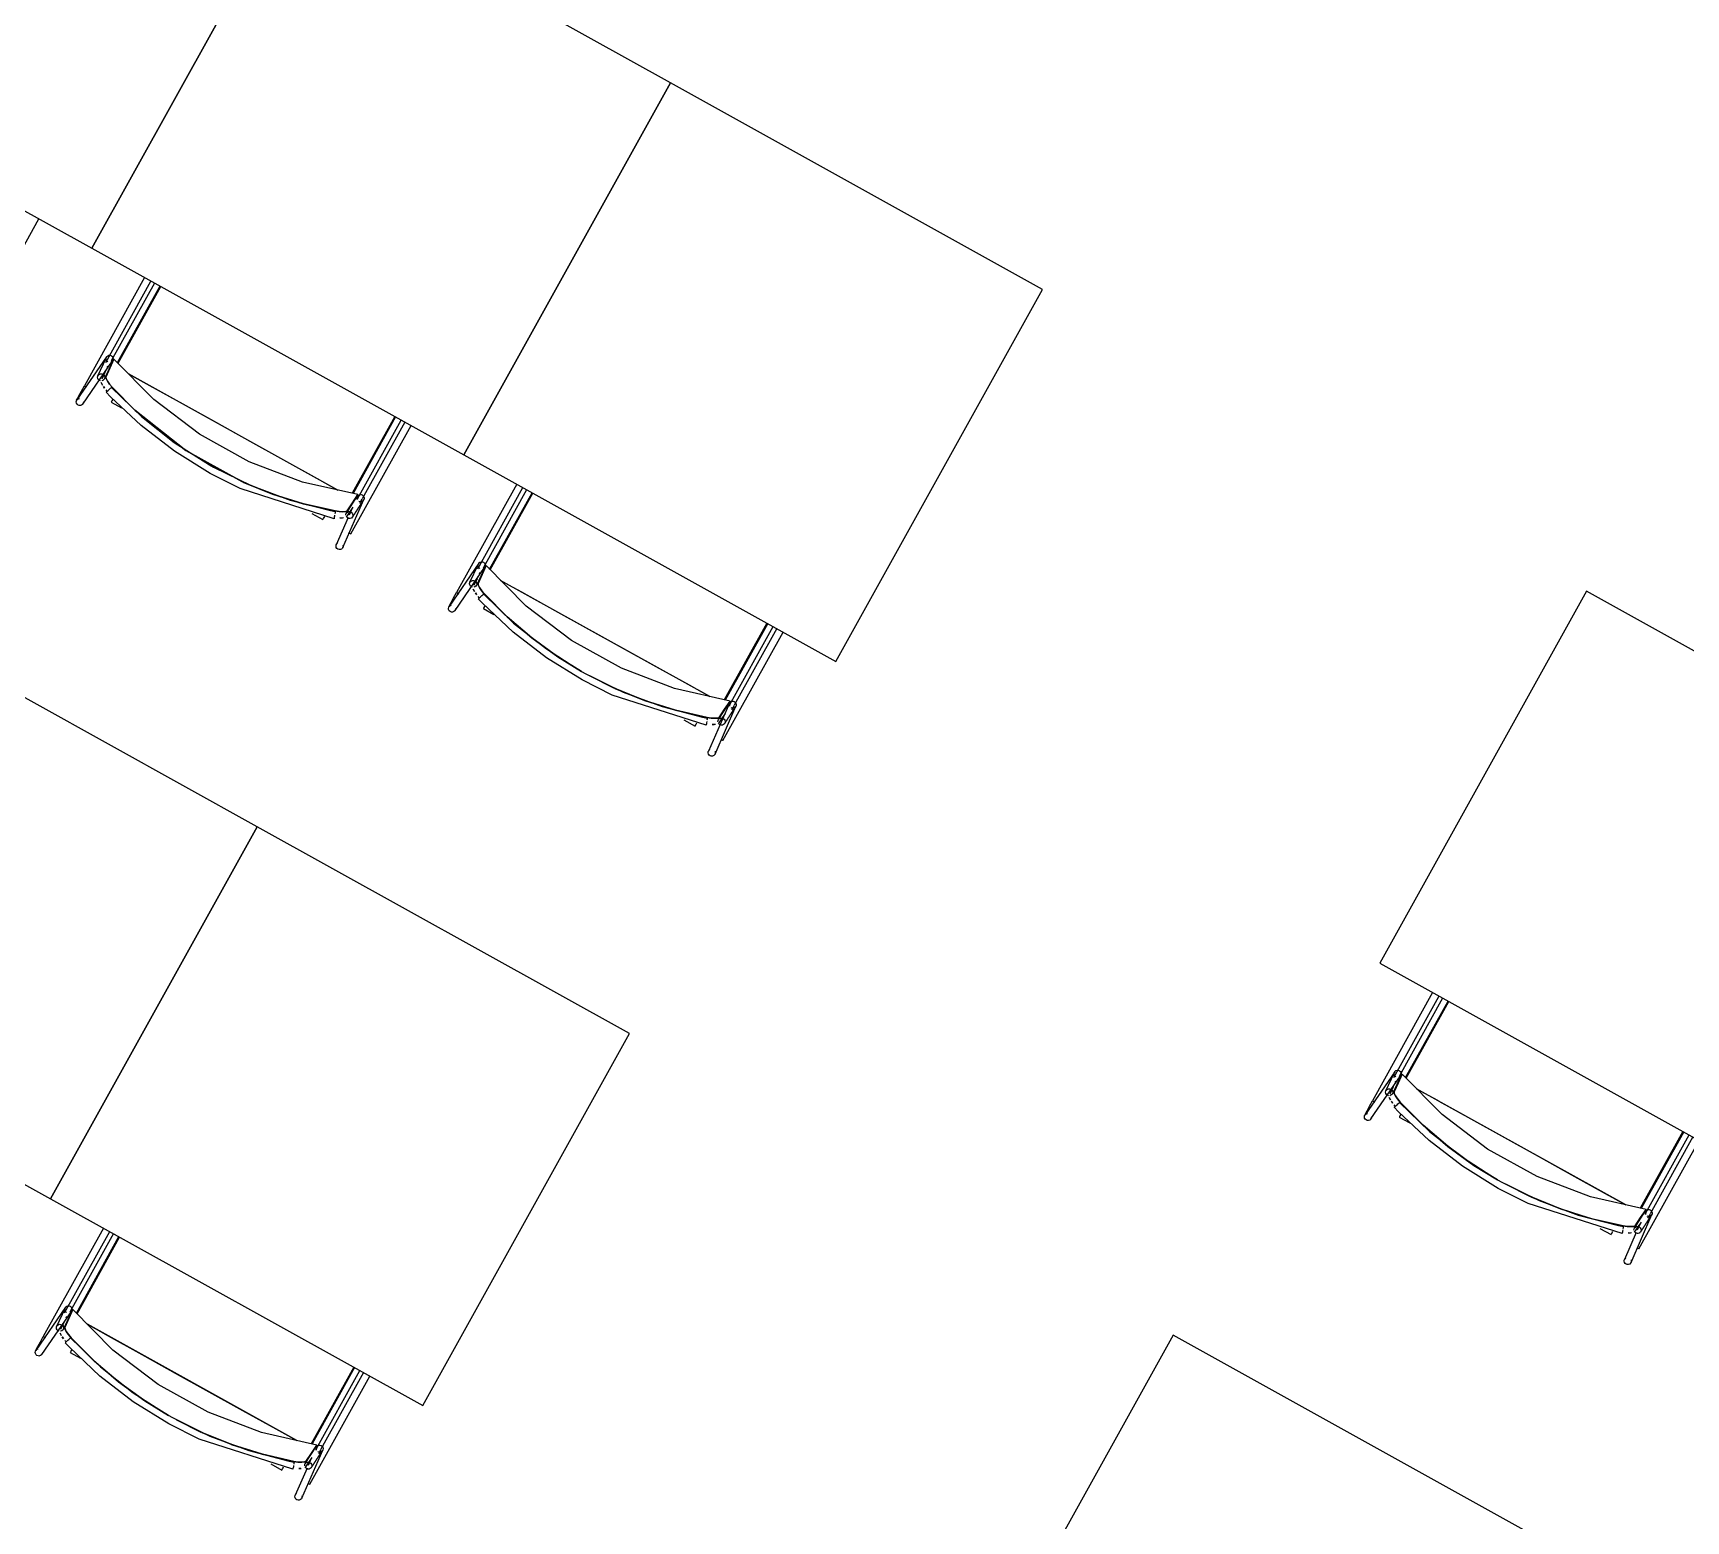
# Model space of a CAD drawing. Header units: metres. Extents: x 2.3 to 42.8, y 0.9 to 31.9.
# Drawn here: x 33 to 33.994, y 19.315 to 20.21 of the extents above; entities that cross this region are included whole.
import ezdxf

# ---------------------------------------------------------------- set-up
doc = ezdxf.new("R2010")
doc.units = ezdxf.units.M
doc.layers.add('ARREDI', color=9, linetype='Continuous')
doc.layers.add('PARETI_STRUTTURE', color=7, linetype='Continuous')

msp = doc.modelspace()

# ---------------------------------------------------------------- linework, layer by layer
at = {"layer": 'ARREDI'}
for points in [[(32.93611, 20.42839), (32.81187, 20.20464), (33.03562, 20.08041), (33.15986, 20.30416)], [(33.15986, 20.30416), (33.03563, 20.08041), (33.25938, 19.95617), (33.38361, 20.17992)], [(33.38361, 20.17992), (33.25938, 19.95617), (33.48313, 19.83193), (33.60736, 20.05568)], [(33.93439, 19.87411), (33.81015, 19.65036), (34.0339, 19.52612), (34.15814, 19.74987)], [(32.91139, 19.85665), (32.78715, 19.6329), (33.0109, 19.50867), (33.13514, 19.73242)], [(33.13514, 19.73242), (33.01091, 19.50867), (33.23466, 19.38443), (33.35889, 19.60818)], [(33.68591, 19.4266), (33.56168, 19.20285), (33.78543, 19.07861), (33.90966, 19.30236)]]:
    msp.add_lwpolyline(points, close=True, dxfattribs=at)
for points in [[(33.05109, 20.01164), (33.07651, 20.05742)], [(33.04186, 20.00195), (33.04361, 20.00588), (33.04429, 20.0074)], [(33.18913, 19.92247), (33.19244, 19.92737), (33.19573, 19.93229), (33.16234, 19.93983), (33.13033, 19.95204), (33.10035, 19.96869), (33.07306, 19.9894), (33.04901, 20.01374), (33.04658, 20.00837), (33.04416, 20.00297), (33.04429, 20.00209), (33.04506, 20.00058), (33.04637, 19.99869), (33.04795, 19.99683)], [(33.04523, 20.01209), (33.04466, 20.01259), (33.0443, 20.01325), (33.04418, 20.01398), (33.04433, 20.01472), (33.04455, 20.01515), (33.04457, 20.01516), (33.0447, 20.01536), (33.04529, 20.01582), (33.046, 20.01605)], [(33.04494, 20.00883), (33.04533, 20.00971)], [(33.046, 20.01606), (33.04675, 20.01604), (33.04745, 20.01576), (33.04802, 20.01526), (33.04838, 20.01461), (33.0485, 20.01387), (33.04836, 20.01314)], [(33.04725, 20.01229), (33.04901, 20.01375)], [(33.03124, 19.99761), (33.03122, 19.99762), (33.03126, 19.99759), (33.03153, 19.99744), (33.03197, 19.99719)], [(33.03198, 19.9972), (33.03256, 19.99688)], [(33.04086, 20.00075), (33.04015, 20.00102), (33.03959, 20.0015), (33.03922, 20.00214), (33.0391, 20.00286), (33.0391, 20.00293), (33.03924, 20.00359), (33.03929, 20.00373), (33.03961, 20.00421), (33.0402, 20.00467), (33.0409, 20.00491)], [(33.04091, 20.00491), (33.04166, 20.00489), (33.04237, 20.00461), (33.04294, 20.00414), (33.0433, 20.00349), (33.04342, 20.00277), (33.04328, 20.00206), (33.04323, 20.00192), (33.04291, 20.00143), (33.04232, 20.00098), (33.04162, 20.00074)], [(33.0413, 19.99964), (33.04205, 19.99816)], [(33.04209, 19.99811), (33.04132, 19.99961)], [(33.0434, 19.99622), (33.04261, 19.99736)], [(33.04261, 19.99735), (33.04333, 19.99631)], [(33.04794, 19.99682), (33.0463, 19.99878), (33.04501, 20.00064), (33.04426, 20.00211), (33.04415, 20.00298)], [(33.12597, 19.94007), (33.0922, 19.95884), (33.06164, 19.98299), (33.04794, 19.99682)], [(33.05774, 20.0049), (33.07027, 19.99795), (33.09038, 19.98678), (33.11056, 19.97557), (33.13077, 19.96435), (33.15097, 19.95314), (33.17108, 19.94197), (33.1836, 19.93502)], [(33.18359, 19.93502), (33.05776, 20.0049)], [(33.02886, 19.98584), (33.02811, 19.98586), (33.02742, 19.98614), (33.02685, 19.98664), (33.02649, 19.98729), (33.02636, 19.98802), (33.0265, 19.98876), (33.02674, 19.98919), (33.02674, 19.9892), (33.02689, 19.9894), (33.02747, 19.98986), (33.02818, 19.99009)], [(33.03068, 19.98792), (33.03054, 19.98718), (33.0303, 19.98675), (33.0303, 19.98674), (33.03015, 19.98654), (33.02957, 19.98608), (33.02886, 19.98585)], [(33.04493, 19.9944), (33.04424, 19.99523)], [(33.04432, 19.99386), (33.04431, 19.99385)], [(33.04434, 19.99388), (33.04455, 19.99406), (33.04492, 19.99439), (33.04542, 19.99483), (33.04598, 19.99533), (33.04652, 19.99583)], [(33.04653, 19.99583), (33.047, 19.99626), (33.04735, 19.99656), (33.04751, 19.99672)], [(33.04842, 19.98982), (33.04806, 19.98917), (33.04774, 19.9886), (33.0475, 19.98817), (33.04737, 19.98795)], [(33.04804, 19.99671), (33.06172, 19.98291), (33.09223, 19.95882), (33.12593, 19.94009)], [(33.21837, 19.97894), (33.19282, 19.93294)], [(33.1265, 19.93983), (33.14428, 19.9326), (33.16284, 19.92677), (33.18178, 19.92245)], [(33.18193, 19.92242), (33.16294, 19.92674), (33.14434, 19.93258), (33.12654, 19.93981)], [(33.19573, 19.93228), (33.19531, 19.9293), (33.19573, 19.93228)], [(33.19555, 19.93141), (33.19609, 19.93193), (33.19679, 19.9322), (33.19754, 19.93225), (33.19826, 19.93202), (33.19885, 19.93158), (33.19927, 19.93095)], [(33.19927, 19.93095), (33.19944, 19.93023), (33.19935, 19.92948), (33.19927, 19.92926), (33.19927, 19.92925), (33.19902, 19.92883), (33.19848, 19.92831), (33.19778, 19.92802), (33.19703, 19.92798), (33.19631, 19.9282)], [(33.27485, 19.8874), (33.30039, 19.9334)], [(33.17469, 19.91726), (33.17481, 19.91749), (33.17505, 19.91791), (33.17537, 19.91849), (33.17573, 19.91913)], [(33.1817, 19.91998), (33.18157, 19.91925), (33.18146, 19.91859), (33.18136, 19.91809), (33.18132, 19.91782), (33.18132, 19.91777), (33.18132, 19.9178), (33.18136, 19.91802)], [(33.18205, 19.92202), (33.18201, 19.9218), (33.18193, 19.92134), (33.18182, 19.92071)], [(33.18193, 19.92243), (33.18434, 19.92208), (33.18663, 19.92197), (33.18833, 19.92211), (33.18913, 19.92247)], [(33.18916, 19.92246), (33.18838, 19.9221), (33.18673, 19.92196), (33.18446, 19.92206), (33.18193, 19.92242)], [(33.18698, 19.91821), (33.18612, 19.91814), (33.18487, 19.9182)], [(33.18487, 19.91819), (33.18618, 19.91814)], [(33.18841, 19.91985), (33.1885, 19.92059), (33.18873, 19.92112), (33.18883, 19.92124), (33.18934, 19.92174), (33.18936, 19.92174), (33.19004, 19.92202), (33.19077, 19.92205), (33.19148, 19.92181), (33.19209, 19.92135), (33.1925, 19.92073)], [(33.19271, 19.92474), (33.1919, 19.92355), (33.18859, 19.91864)], [(33.1925, 19.92074), (33.19268, 19.92001), (33.1926, 19.91928), (33.19235, 19.91875), (33.19226, 19.91861), (33.19178, 19.91815), (33.19174, 19.91812), (33.19106, 19.91785), (33.19031, 19.91782), (33.1896, 19.91804), (33.189, 19.9185)], [(33.19009, 19.9094), (33.19068, 19.90908)], [(33.19068, 19.90908), (33.19112, 19.90883), (33.19139, 19.90869)], [(33.19143, 19.90866), (33.19142, 19.90867)], [(33.18269, 19.90043), (33.18252, 19.90115), (33.18261, 19.9019), (33.18269, 19.90213), (33.18269, 19.90214), (33.18294, 19.90256), (33.18348, 19.90307)], [(33.18666, 19.9021), (33.18683, 19.90138), (33.18674, 19.90063), (33.18666, 19.90041), (33.18666, 19.90039), (33.18641, 19.89998), (33.18587, 19.89946), (33.18517, 19.89917), (33.18442, 19.89914), (33.1837, 19.89935), (33.1831, 19.89981), (33.18269, 19.90044)], [(33.41289, 19.79823), (33.41619, 19.80313), (33.41948, 19.80805), (33.38609, 19.81559), (33.35408, 19.8278), (33.32411, 19.84445), (33.29682, 19.86516), (33.27276, 19.88951), (33.27033, 19.88413), (33.26791, 19.87873), (33.26804, 19.87785), (33.26882, 19.87634), (33.27012, 19.87445), (33.2717, 19.87259)], [(33.26899, 19.88786), (33.26842, 19.88836), (33.26805, 19.88901), (33.26793, 19.88975), (33.26808, 19.89048), (33.2683, 19.89091), (33.26832, 19.89093), (33.26846, 19.89112), (33.26904, 19.89158), (33.26975, 19.89181)], [(33.26976, 19.89182), (33.27051, 19.8918), (33.2712, 19.89153), (33.27177, 19.89103), (33.27213, 19.89037), (33.27226, 19.88964), (33.27212, 19.8889)], [(33.271, 19.88805), (33.27276, 19.88951)], [(33.26461, 19.87652), (33.26391, 19.87678), (33.26334, 19.87727), (33.26298, 19.87791), (33.26285, 19.87863), (33.26285, 19.8787), (33.26299, 19.87935), (33.26305, 19.87949), (33.26336, 19.87997), (33.26395, 19.88043), (33.26466, 19.88067)], [(33.26466, 19.88067), (33.26541, 19.88065), (33.26612, 19.88038), (33.26669, 19.8799), (33.26705, 19.87925), (33.26717, 19.87853), (33.26703, 19.87782), (33.26698, 19.87768), (33.26666, 19.8772), (33.26608, 19.87674), (33.26537, 19.8765)], [(33.26561, 19.87771), (33.26736, 19.88164), (33.26804, 19.88316)], [(33.27169, 19.87259), (33.27005, 19.87454), (33.26876, 19.8764), (33.26801, 19.87788), (33.2679, 19.87874)], [(33.26869, 19.8846), (33.26908, 19.88547)], [(33.2815, 19.88067), (33.29402, 19.87371), (33.31414, 19.86254), (33.33432, 19.85133), (33.35452, 19.84011), (33.37472, 19.8289), (33.39483, 19.81774), (33.40736, 19.81078)], [(33.40734, 19.81079), (33.28151, 19.88066)], [(33.25499, 19.87337), (33.25498, 19.87338), (33.25502, 19.87336), (33.25528, 19.8732), (33.25573, 19.87295)], [(33.25573, 19.87296), (33.25631, 19.87264)], [(33.26505, 19.8754), (33.2658, 19.87393)], [(33.26584, 19.87388), (33.26507, 19.87538)], [(33.26715, 19.87198), (33.26636, 19.87312)], [(33.26636, 19.87311), (33.26708, 19.87207)], [(33.26868, 19.87016), (33.26799, 19.87099)], [(33.26808, 19.86962), (33.26806, 19.86961)], [(33.26809, 19.86964), (33.2683, 19.86982), (33.26868, 19.87015), (33.26918, 19.8706), (33.26973, 19.8711), (33.27027, 19.8716)], [(33.27028, 19.87159), (33.27075, 19.87202), (33.2711, 19.87233), (33.27127, 19.87248)], [(33.33022, 19.82591), (33.31596, 19.8346), (33.30018, 19.84606), (33.28539, 19.85875), (33.27169, 19.87259)], [(33.27179, 19.87248), (33.28547, 19.85867), (33.30023, 19.84602), (33.31598, 19.83457), (33.33021, 19.82591)], [(33.25261, 19.86161), (33.25186, 19.86162), (33.25117, 19.8619), (33.2506, 19.8624), (33.25024, 19.86305), (33.25011, 19.86379), (33.25025, 19.86452), (33.25049, 19.86495), (33.25049, 19.86497), (33.25064, 19.86516), (33.25122, 19.86562), (33.25193, 19.86586)], [(33.25443, 19.86368), (33.25429, 19.86294), (33.25406, 19.86251), (33.25406, 19.8625), (33.2539, 19.8623), (33.25332, 19.86185), (33.25261, 19.86161)], [(33.27217, 19.86559), (33.27181, 19.86493), (33.27149, 19.86436), (33.27125, 19.86393), (33.27113, 19.86371)], [(33.44212, 19.8547), (33.41658, 19.8087)], [(33.34972, 19.81584), (33.33512, 19.82318)], [(33.33513, 19.82318), (33.34968, 19.81585)], [(33.35025, 19.81559), (33.36803, 19.80837), (33.38659, 19.80253), (33.40553, 19.79821)], [(33.40568, 19.79819), (33.38669, 19.80251), (33.3681, 19.80834), (33.35029, 19.81558)], [(33.41948, 19.80805), (33.41907, 19.80506), (33.41948, 19.80805)], [(33.4193, 19.80718), (33.41984, 19.80769), (33.42054, 19.80797), (33.42129, 19.80801), (33.42201, 19.80779), (33.42261, 19.80734), (33.42302, 19.80672)], [(33.40568, 19.79819), (33.4081, 19.79785), (33.41039, 19.79774), (33.41208, 19.79787), (33.41289, 19.79824)], [(33.41291, 19.79823), (33.41213, 19.79786), (33.41048, 19.79773), (33.40821, 19.79782), (33.40569, 19.79818)], [(33.41646, 19.8005), (33.41566, 19.79931), (33.41234, 19.79441)], [(33.42302, 19.80672), (33.42319, 19.80599), (33.4231, 19.80524), (33.42302, 19.80502), (33.42302, 19.80501), (33.42277, 19.80459), (33.42223, 19.80408), (33.42154, 19.80379), (33.42079, 19.80374), (33.42006, 19.80397)], [(33.39844, 19.79302), (33.39856, 19.79325), (33.3988, 19.79367), (33.39912, 19.79425), (33.39948, 19.79489)], [(33.40545, 19.79575), (33.40532, 19.79501), (33.40521, 19.79436), (33.40512, 19.79386), (33.40507, 19.79358), (33.40507, 19.79354), (33.40507, 19.79356), (33.40512, 19.79379)], [(33.4058, 19.79778), (33.40576, 19.79756), (33.40568, 19.7971), (33.40557, 19.79648)], [(33.41073, 19.79397), (33.40987, 19.7939), (33.40862, 19.79396)], [(33.40863, 19.79395), (33.40993, 19.7939)], [(33.41216, 19.79562), (33.41225, 19.79635), (33.41248, 19.79688), (33.41258, 19.79701), (33.4131, 19.79751), (33.41311, 19.79751), (33.41379, 19.79778), (33.41453, 19.79781), (33.41525, 19.79758), (33.41585, 19.79712), (33.41625, 19.79649)], [(33.41625, 19.7965), (33.41643, 19.79578), (33.41635, 19.79504), (33.4161, 19.79451), (33.41602, 19.79437), (33.41553, 19.79391), (33.41549, 19.79389), (33.41481, 19.79361), (33.41406, 19.79358), (33.41335, 19.7938), (33.41275, 19.79426)], [(33.40644, 19.77619), (33.40627, 19.77692), (33.40636, 19.77767), (33.40644, 19.77789), (33.40644, 19.7779), (33.40669, 19.77832), (33.40723, 19.77883)], [(33.41384, 19.78517), (33.41443, 19.78485)], [(33.41443, 19.78484), (33.41487, 19.78459), (33.41514, 19.78445)], [(33.41518, 19.78442), (33.41517, 19.78444)], [(33.41041, 19.77787), (33.41058, 19.77714), (33.4105, 19.77639), (33.41041, 19.77617), (33.41041, 19.77616), (33.41016, 19.77574), (33.40962, 19.77523), (33.40893, 19.77494), (33.40818, 19.77491), (33.40745, 19.77512), (33.40686, 19.77557), (33.40644, 19.7762)], [(33.82562, 19.58159), (33.85116, 19.62759)], [(33.96366, 19.49242), (33.96697, 19.49732), (33.97026, 19.50224), (33.93687, 19.50976), (33.90485, 19.52199), (33.87488, 19.53862), (33.84759, 19.55935), (33.82354, 19.58369), (33.8211, 19.57832), (33.81869, 19.57292), (33.81881, 19.57204), (33.81959, 19.57053), (33.8209, 19.56864), (33.82248, 19.56678)], [(33.81976, 19.58204), (33.81919, 19.58254), (33.81883, 19.5832), (33.81871, 19.58393), (33.81886, 19.58467), (33.81908, 19.5851), (33.81909, 19.58511), (33.81923, 19.58531), (33.81982, 19.58576), (33.82052, 19.586)], [(33.81946, 19.57878), (33.81985, 19.57966)], [(33.82053, 19.586), (33.82128, 19.58599), (33.82197, 19.58571), (33.82254, 19.58521), (33.8229, 19.58456), (33.82303, 19.58382), (33.82289, 19.58309)], [(33.82178, 19.58224), (33.82354, 19.58369)], [(33.81539, 19.5707), (33.81468, 19.57097), (33.81411, 19.57145), (33.81375, 19.57209), (33.81363, 19.57281), (33.81363, 19.57288), (33.81376, 19.57354), (33.81382, 19.57367), (33.81414, 19.57416), (33.81472, 19.57462), (33.81543, 19.57486)], [(33.81543, 19.57485), (33.81618, 19.57484), (33.81689, 19.57456), (33.81746, 19.57409), (33.81782, 19.57344), (33.81795, 19.57271), (33.81781, 19.57201), (33.81775, 19.57187), (33.81743, 19.57138), (33.81685, 19.57092), (33.81614, 19.57069)], [(33.81582, 19.56958), (33.81657, 19.56811)], [(33.81661, 19.56806), (33.81585, 19.56956)], [(33.81639, 19.5719), (33.81814, 19.57583), (33.81882, 19.57734)], [(33.82246, 19.56677), (33.82082, 19.56873), (33.81953, 19.57059), (33.81878, 19.57206), (33.81867, 19.57292)], [(33.83227, 19.57485), (33.8448, 19.5679)], [(33.95812, 19.50497), (33.83228, 19.57485)], [(33.80339, 19.55579), (33.80264, 19.55581), (33.80194, 19.55608), (33.80137, 19.55658), (33.80101, 19.55724), (33.80089, 19.55797), (33.80103, 19.55871), (33.80126, 19.55914), (33.80126, 19.55915), (33.80141, 19.55935), (33.802, 19.55981), (33.80271, 19.56004)], [(33.80576, 19.56756), (33.80575, 19.56757), (33.80579, 19.56754), (33.80606, 19.56739), (33.8065, 19.56714)], [(33.8065, 19.56715), (33.80709, 19.56683)], [(33.81713, 19.5673), (33.81785, 19.56625)], [(33.81793, 19.56617), (33.81714, 19.56731)], [(33.81946, 19.56435), (33.81876, 19.56518)], [(33.81885, 19.56381), (33.81884, 19.5638)], [(33.81887, 19.56382), (33.81908, 19.564), (33.81945, 19.56434), (33.81995, 19.56478), (33.82051, 19.56528), (33.82105, 19.56578)], [(33.82106, 19.56578), (33.82153, 19.56621), (33.82187, 19.56651), (33.82204, 19.56666)], [(33.82294, 19.55977), (33.82258, 19.55912), (33.82226, 19.55855), (33.82203, 19.55812), (33.8219, 19.5579)], [(33.881, 19.52009), (33.86673, 19.52879), (33.85095, 19.54025), (33.83616, 19.55294), (33.82247, 19.56677)], [(33.82256, 19.56666), (33.83624, 19.55286), (33.85101, 19.5402), (33.86676, 19.52876), (33.88098, 19.52009)], [(33.84561, 19.56745), (33.8649, 19.55674), (33.8851, 19.54553), (33.90531, 19.53431), (33.92549, 19.5231), (33.9456, 19.51193), (33.95814, 19.50497)], [(33.80521, 19.55787), (33.80507, 19.55713), (33.80483, 19.5567), (33.80483, 19.55669), (33.80468, 19.55649), (33.8041, 19.55603), (33.80339, 19.5558)], [(33.99289, 19.54889), (33.96735, 19.50289)], [(33.8859, 19.51737), (33.90046, 19.51003)], [(33.90049, 19.51002), (33.8859, 19.51737)], [(33.90103, 19.50978), (33.91881, 19.50255), (33.93736, 19.49672), (33.95631, 19.4924)], [(33.95645, 19.49237), (33.93747, 19.49669), (33.91887, 19.50253), (33.90106, 19.50976)], [(33.97026, 19.50223), (33.96984, 19.49925), (33.97026, 19.50223)], [(33.97008, 19.50136), (33.97062, 19.50188), (33.97131, 19.50215), (33.97206, 19.5022), (33.97279, 19.50197), (33.97338, 19.50153), (33.9738, 19.5009)], [(33.9738, 19.5009), (33.97396, 19.50018), (33.97388, 19.49943), (33.9738, 19.49921), (33.9738, 19.49919), (33.97355, 19.49878), (33.973, 19.49826), (33.97231, 19.49797), (33.97156, 19.49793), (33.97084, 19.49815)], [(33.95622, 19.48993), (33.9561, 19.4892), (33.95599, 19.48854), (33.95589, 19.48804), (33.95585, 19.48776), (33.95585, 19.48772), (33.95585, 19.48774), (33.95589, 19.48797)], [(33.95658, 19.49197), (33.95654, 19.49174), (33.95645, 19.49129), (33.95634, 19.49066)], [(33.95645, 19.49238), (33.95887, 19.49203), (33.96116, 19.49192), (33.96286, 19.49206), (33.96366, 19.49242)], [(33.96368, 19.49241), (33.9629, 19.49205), (33.96125, 19.49191), (33.95899, 19.49201), (33.95646, 19.49237)], [(33.96294, 19.4898), (33.96302, 19.49054), (33.96326, 19.49107), (33.96335, 19.49119), (33.96387, 19.49169), (33.96388, 19.49169), (33.96456, 19.49197), (33.9653, 19.492), (33.96602, 19.49176), (33.96662, 19.4913), (33.96702, 19.49068)], [(33.96724, 19.49469), (33.96643, 19.4935), (33.96311, 19.48859)], [(33.96703, 19.49068), (33.96721, 19.48996), (33.96712, 19.48922), (33.96687, 19.4887), (33.96679, 19.48856), (33.9663, 19.4881), (33.96626, 19.48807), (33.96558, 19.48779), (33.96483, 19.48777), (33.96412, 19.48799), (33.96353, 19.48845)], [(33.02637, 19.4399), (33.05191, 19.4859)], [(33.94921, 19.4872), (33.94934, 19.48744), (33.94957, 19.48786), (33.94989, 19.48844), (33.95025, 19.48908)], [(33.9615, 19.48816), (33.96064, 19.48809), (33.95939, 19.48815)], [(33.9594, 19.48814), (33.96071, 19.48807)], [(33.95722, 19.47038), (33.95705, 19.4711), (33.95713, 19.47185), (33.95722, 19.47207), (33.95722, 19.47209), (33.95747, 19.4725), (33.95801, 19.47302)], [(33.96119, 19.47205), (33.96135, 19.47133), (33.96127, 19.47058), (33.96119, 19.47036), (33.96119, 19.47034), (33.96094, 19.46993), (33.9604, 19.46941), (33.9597, 19.46912), (33.95895, 19.46908), (33.95823, 19.4693), (33.95763, 19.46976), (33.95721, 19.47038)], [(33.96462, 19.47935), (33.9652, 19.47903)], [(33.9652, 19.47903), (33.96565, 19.47878), (33.96591, 19.47864)], [(33.96596, 19.47861), (33.96595, 19.47862)], [(33.16441, 19.35073), (33.16772, 19.35563), (33.17101, 19.36055), (33.13762, 19.36809), (33.1056, 19.3803), (33.07563, 19.39695), (33.04834, 19.41766), (33.02429, 19.442), (33.02185, 19.43663), (33.01944, 19.43123), (33.01956, 19.43035), (33.02034, 19.42884), (33.02165, 19.42695), (33.02323, 19.42509)], [(33.02051, 19.44035), (33.01994, 19.44085), (33.01958, 19.4415), (33.01945, 19.44224), (33.01961, 19.44298), (33.01983, 19.44341), (33.01984, 19.44342), (33.01998, 19.44362), (33.02057, 19.44407), (33.02127, 19.44431)], [(33.02128, 19.44431), (33.02203, 19.4443), (33.02272, 19.44402), (33.02329, 19.44352), (33.02366, 19.44287), (33.02378, 19.44213), (33.02364, 19.4414)], [(33.02253, 19.44055), (33.02429, 19.442)], [(33.01614, 19.42901), (33.01543, 19.42928), (33.01486, 19.42976), (33.0145, 19.4304), (33.01438, 19.43112), (33.01438, 19.43119), (33.01452, 19.43185), (33.01457, 19.43198), (33.01489, 19.43247), (33.01547, 19.43293), (33.01618, 19.43316)], [(33.01619, 19.43316), (33.01694, 19.43315), (33.01764, 19.43287), (33.01821, 19.4324), (33.01857, 19.43175), (33.0187, 19.43103), (33.01856, 19.43032), (33.0185, 19.43018), (33.01819, 19.42969), (33.0176, 19.42923), (33.01689, 19.429)], [(33.01714, 19.43021), (33.01889, 19.43414), (33.01957, 19.43565)], [(33.02321, 19.42508), (33.02158, 19.42704), (33.02028, 19.4289), (33.01953, 19.43037), (33.01942, 19.43123)], [(33.02021, 19.43709), (33.0206, 19.43797)], [(33.03302, 19.43316), (33.04555, 19.4262), (33.06566, 19.41504), (33.08584, 19.40383), (33.10605, 19.39261), (33.12624, 19.3814), (33.14636, 19.37023), (33.15888, 19.36327)], [(33.15887, 19.36328), (33.03304, 19.43316)], [(33.00652, 19.42587), (33.0065, 19.42588), (33.00654, 19.42585), (33.00681, 19.4257), (33.00725, 19.42545)], [(33.00725, 19.42545), (33.00784, 19.42514)], [(33.01657, 19.42789), (33.01732, 19.42642)], [(33.01736, 19.42637), (33.0166, 19.42787)], [(33.01788, 19.42561), (33.01861, 19.42456)], [(33.01868, 19.42448), (33.01789, 19.42562)], [(33.02021, 19.42265), (33.01952, 19.42349)], [(33.0196, 19.42212), (33.01959, 19.42211)], [(33.01962, 19.42213), (33.01983, 19.42231), (33.0202, 19.42265), (33.0207, 19.42309), (33.02126, 19.42359), (33.0218, 19.42409)], [(33.02181, 19.42409), (33.02228, 19.42452), (33.02263, 19.42482), (33.02279, 19.42498)], [(33.08175, 19.3784), (33.06748, 19.3871), (33.0517, 19.39855), (33.03691, 19.41125), (33.02322, 19.42508)], [(33.02332, 19.42497), (33.037, 19.41117), (33.05176, 19.39851), (33.06751, 19.38707), (33.08173, 19.3784)], [(33.00414, 19.4141), (33.00339, 19.41412), (33.00269, 19.41439), (33.00212, 19.41489), (33.00176, 19.41555), (33.00164, 19.41628), (33.00178, 19.41702), (33.00201, 19.41745), (33.00201, 19.41746), (33.00217, 19.41766), (33.00275, 19.41812), (33.00346, 19.41835)], [(33.00596, 19.41618), (33.00582, 19.41544), (33.00558, 19.41501), (33.00558, 19.415), (33.00543, 19.4148), (33.00485, 19.41434), (33.00414, 19.41411)], [(33.02369, 19.41808), (33.02333, 19.41743), (33.02301, 19.41686), (33.02278, 19.41643), (33.02265, 19.41621)], [(33.19364, 19.4072), (33.1681, 19.3612)], [(33.08665, 19.37568), (33.10121, 19.36834)], [(33.10125, 19.36833), (33.08665, 19.37568)], [(33.10178, 19.36809), (33.11924, 19.361)], [(33.11924, 19.361), (33.10181, 19.36807)], [(33.11956, 19.36087), (33.13811, 19.35503), (33.15706, 19.35071)], [(33.1572, 19.35068), (33.13822, 19.355), (33.11962, 19.36084)], [(33.16799, 19.353), (33.16718, 19.3518), (33.16386, 19.3469)], [(33.17101, 19.36054), (33.17059, 19.35756), (33.17101, 19.36054)], [(33.17083, 19.35967), (33.17137, 19.36019), (33.17206, 19.36046), (33.17281, 19.36051), (33.17354, 19.36028), (33.17413, 19.35984), (33.17455, 19.35921)], [(33.17455, 19.35921), (33.17471, 19.35849), (33.17463, 19.35774), (33.17455, 19.35752), (33.17455, 19.3575), (33.1743, 19.35709), (33.17376, 19.35657), (33.17306, 19.35628), (33.17231, 19.35624), (33.17159, 19.35646)], [(33.14996, 19.34551), (33.15009, 19.34575), (33.15033, 19.34617), (33.15064, 19.34675), (33.15101, 19.34739)], [(33.15697, 19.34824), (33.15685, 19.3475), (33.15674, 19.34685), (33.15664, 19.34635), (33.1566, 19.34607), (33.1566, 19.34603), (33.1566, 19.34606), (33.15664, 19.34628)], [(33.15733, 19.35028), (33.15729, 19.35005), (33.15721, 19.3496), (33.1571, 19.34897)], [(33.1572, 19.35069), (33.15962, 19.35034), (33.16191, 19.35023), (33.16361, 19.35037), (33.16441, 19.35073)], [(33.16443, 19.35072), (33.16366, 19.35036), (33.162, 19.35022), (33.15974, 19.35032), (33.15721, 19.35068)], [(33.16139, 19.3464), (33.16014, 19.34647)], [(33.16015, 19.34645), (33.16146, 19.3464)], [(33.16369, 19.34811), (33.16377, 19.34885), (33.16401, 19.34938), (33.16411, 19.3495), (33.16462, 19.35), (33.16463, 19.35), (33.16531, 19.35028), (33.16605, 19.35031), (33.16676, 19.35007), (33.16737, 19.34961), (33.16777, 19.34899)], [(33.16778, 19.34899), (33.16796, 19.34827), (33.16788, 19.34753), (33.16763, 19.34701), (33.16754, 19.34687), (33.16706, 19.34641), (33.16701, 19.34638), (33.16633, 19.3461), (33.16558, 19.34608), (33.16488, 19.3463), (33.16428, 19.34676)], [(33.15797, 19.32869), (33.1578, 19.32941), (33.15788, 19.33016), (33.15797, 19.33038), (33.15797, 19.3304), (33.15822, 19.33081), (33.15876, 19.33133)], [(33.16537, 19.33766), (33.16595, 19.33734)], [(33.16596, 19.33734), (33.1664, 19.33709), (33.16666, 19.33695)], [(33.16671, 19.33692), (33.1667, 19.33693)], [(33.16197, 19.33025), (33.16211, 19.32963), (33.16202, 19.3289), (33.16194, 19.32866), (33.16169, 19.32823), (33.16115, 19.32772), (33.16045, 19.32743), (33.1597, 19.3274), (33.15898, 19.32762), (33.15838, 19.32806), (33.15797, 19.32869)]]:
    msp.add_lwpolyline(points, dxfattribs=at)
at = {"layer": 'PARETI_STRUTTURE'}
for points in [[(32.96768, 20.0329), (33.00385, 20.09805)], [(33.0674, 20.06276), (33.03123, 19.99761)], [(33.04402, 20.01175), (33.07119, 20.06066)], [(33.07335, 20.05946), (33.04737, 20.01268)], [(33.05151, 20.01122), (33.07714, 20.05736)], [(33.04456, 20.01515), (33.02674, 19.9892)], [(33.03031, 19.98675), (33.04813, 20.01271)], [(33.03929, 20.00373), (33.04432, 20.01435)], [(33.04824, 20.0125), (33.04818, 20.01237), (33.04813, 20.01226), (33.04807, 20.01214), (33.04801, 20.01203), (33.04796, 20.0119), (33.0479, 20.01179), (33.04785, 20.01167), (33.04779, 20.01156), (33.04774, 20.01143), (33.04768, 20.01132), (33.04763, 20.01119), (33.04757, 20.01108), (33.0475, 20.01096), (33.04745, 20.01083), (33.04739, 20.01072), (33.04733, 20.0106), (33.04728, 20.01049), (33.04722, 20.01036), (33.04717, 20.01025), (33.04711, 20.01012), (33.04706, 20.01001), (33.047, 20.00989), (33.04695, 20.00978), (33.04689, 20.00965), (33.04683, 20.00954), (33.04678, 20.00942), (33.04672, 20.00931), (33.04667, 20.00918), (33.04661, 20.00906), (33.04656, 20.00894), (33.0465, 20.00882), (33.04645, 20.00871), (33.04639, 20.00858), (33.04633, 20.00847), (33.04628, 20.00835), (33.04621, 20.00824), (33.04615, 20.00811), (33.0461, 20.008), (33.04604, 20.00787), (33.04599, 20.00776), (33.04593, 20.00764), (33.04588, 20.00751), (33.04582, 20.0074), (33.04576, 20.00728), (33.04571, 20.00717), (33.04565, 20.00704), (33.0456, 20.00693), (33.04554, 20.00681), (33.04549, 20.00669), (33.04543, 20.00657), (33.04538, 20.00646), (33.04532, 20.00633), (33.04526, 20.00622), (33.04521, 20.0061), (33.04515, 20.00599), (33.0451, 20.00586), (33.04504, 20.00574), (33.04499, 20.00562), (33.04493, 20.0055), (33.04488, 20.00539), (33.04481, 20.00526), (33.04475, 20.00515), (33.0447, 20.00503), (33.04464, 20.00492), (33.04458, 20.00479), (33.04453, 20.00468), (33.04447, 20.00456), (33.04442, 20.00444), (33.04436, 20.00432), (33.04431, 20.00419), (33.04425, 20.00408), (33.0442, 20.00396), (33.04414, 20.00385), (33.04408, 20.00372), (33.04403, 20.00361), (33.04397, 20.00349), (33.04392, 20.00337), (33.04386, 20.00325), (33.04381, 20.00314), (33.04375, 20.00301), (33.0437, 20.0029), (33.04364, 20.00278), (33.04358, 20.00267), (33.04353, 20.00254), (33.04346, 20.00242), (33.0434, 20.00231), (33.04335, 20.00218), (33.04329, 20.00207), (33.04324, 20.00194), (33.04322, 20.00192)], [(33.02656, 19.98897), (33.02717, 19.99017), (33.02792, 19.9916), (33.02949, 19.99446), (33.03122, 19.99761)], [(33.0436, 20.00588), (33.04268, 20.00425)], [(33.10679, 19.94498), (33.08532, 19.95834), (33.06529, 19.97377), (33.04691, 19.9911), (33.04431, 19.99385)], [(33.04735, 19.98791), (33.05359, 19.98446)], [(33.04754, 19.99673), (33.06558, 19.97925), (33.08525, 19.96369), (33.10638, 19.95018), (33.1089, 19.94876)], [(33.21787, 19.97921), (33.19225, 19.93308)], [(33.19539, 19.9298), (33.22165, 19.97711)], [(33.19143, 19.90866), (33.22761, 19.97381)], [(33.22382, 19.97591), (33.19819, 19.92976)], [(33.1089, 19.94876), (33.1314, 19.93771), (33.1549, 19.92897), (33.17913, 19.92262), (33.18205, 19.92204)], [(33.18131, 19.91777), (33.12486, 19.93587), (33.1068, 19.94498)], [(33.29115, 19.93853), (33.25497, 19.87337)], [(33.18666, 19.9004), (33.19927, 19.92925)], [(33.18874, 19.92112), (33.19507, 19.93097)], [(33.19927, 19.92926), (33.19872, 19.92863), (33.19865, 19.92852), (33.19858, 19.92841), (33.19851, 19.9283), (33.19842, 19.92819), (33.19835, 19.92808), (33.19829, 19.92798), (33.19822, 19.92787), (33.19815, 19.92776), (33.19808, 19.92765), (33.19801, 19.92754), (33.19794, 19.92742), (33.19787, 19.92731), (33.19779, 19.9272), (33.19772, 19.92709), (33.19765, 19.92698), (33.19758, 19.92687), (33.19751, 19.92676), (33.19744, 19.92665), (33.19737, 19.92654), (33.1973, 19.92642), (33.19723, 19.92631), (33.19716, 19.9262), (33.19708, 19.92609), (33.19701, 19.92599), (33.19694, 19.92588), (33.19687, 19.92577), (33.1968, 19.92566), (33.19673, 19.92555), (33.19666, 19.92544), (33.19659, 19.92533), (33.19652, 19.92522), (33.19644, 19.9251), (33.19637, 19.92499), (33.1963, 19.92488), (33.19623, 19.92477), (33.19616, 19.92466), (33.19609, 19.92455), (33.19602, 19.92444), (33.19595, 19.92433), (33.19588, 19.92422), (33.1958, 19.9241), (33.19573, 19.92401), (33.19566, 19.9239), (33.19559, 19.92379), (33.19552, 19.92367), (33.19545, 19.92356), (33.19538, 19.92345), (33.19531, 19.92334), (33.19524, 19.92323), (33.19516, 19.92312), (33.19509, 19.92301), (33.19502, 19.9229), (33.19495, 19.92279), (33.19488, 19.92267), (33.19481, 19.92256), (33.19474, 19.92245), (33.19467, 19.92234), (33.1946, 19.92223), (33.19454, 19.92213), (33.19445, 19.92202), (33.19438, 19.92191), (33.19431, 19.9218), (33.19424, 19.92169), (33.19417, 19.92158), (33.1941, 19.92147), (33.19404, 19.92135), (33.19397, 19.92124), (33.1939, 19.92113), (33.19381, 19.92102), (33.19374, 19.92091), (33.19367, 19.9208), (33.1936, 19.92069), (33.19354, 19.92058), (33.19347, 19.92047), (33.1934, 19.92035), (33.19333, 19.92024), (33.19326, 19.92015), (33.19317, 19.92004), (33.1931, 19.91992), (33.19304, 19.91981), (33.19297, 19.9197), (33.1929, 19.91959), (33.19283, 19.91948), (33.19276, 19.91937), (33.19269, 19.91926), (33.19262, 19.91915), (33.19254, 19.91904), (33.19247, 19.91892), (33.1924, 19.91881), (33.19235, 19.91874)], [(33.1953, 19.93099), (33.19487, 19.93)], [(33.19809, 19.92956), (33.19665, 19.927)], [(33.26778, 19.88751), (33.29494, 19.93643)], [(33.2971, 19.93522), (33.27112, 19.88845)], [(33.27526, 19.88698), (33.30089, 19.93312)], [(33.16799, 19.92093), (33.17467, 19.91722)], [(33.18979, 19.91839), (33.1827, 19.90214)], [(33.19231, 19.92415), (33.19045, 19.91988)], [(33.191, 19.92189), (33.1915, 19.9228)], [(33.26831, 19.89092), (33.25049, 19.86496)], [(33.25406, 19.86251), (33.27189, 19.88847)], [(33.26305, 19.87949), (33.26807, 19.89011)], [(33.27199, 19.88826), (33.27193, 19.88814), (33.27188, 19.88803), (33.27182, 19.8879), (33.27177, 19.88779), (33.27171, 19.88766), (33.27165, 19.88755), (33.2716, 19.88743), (33.27154, 19.88732), (33.27149, 19.88719), (33.27143, 19.88708), (33.27138, 19.88696), (33.27132, 19.88685), (33.27125, 19.88672), (33.2712, 19.8866), (33.27114, 19.88648), (33.27109, 19.88636), (33.27103, 19.88625), (33.27097, 19.88612), (33.27092, 19.88601), (33.27086, 19.88589), (33.27081, 19.88578), (33.27075, 19.88565), (33.2707, 19.88554), (33.27064, 19.88541), (33.27059, 19.8853), (33.27053, 19.88518), (33.27047, 19.88507), (33.27042, 19.88494), (33.27036, 19.88482), (33.27031, 19.88471), (33.27025, 19.88458), (33.2702, 19.88447), (33.27014, 19.88435), (33.27009, 19.88423), (33.27003, 19.88411), (33.26997, 19.884), (33.2699, 19.88387), (33.26985, 19.88376), (33.26979, 19.88364), (33.26974, 19.88353), (33.26968, 19.8834), (33.26963, 19.88328), (33.26957, 19.88316), (33.26952, 19.88304), (33.26946, 19.88293), (33.2694, 19.8828), (33.26935, 19.88269), (33.26929, 19.88257), (33.26924, 19.88246), (33.26918, 19.88233), (33.26913, 19.88222), (33.26907, 19.8821), (33.26902, 19.88198), (33.26896, 19.88186), (33.2689, 19.88175), (33.26885, 19.88162), (33.26879, 19.8815), (33.26874, 19.88139), (33.26868, 19.88126), (33.26863, 19.88115), (33.26856, 19.88103), (33.2685, 19.88091), (33.26845, 19.88079), (33.26839, 19.88068), (33.26834, 19.88055), (33.26828, 19.88044), (33.26822, 19.88032), (33.26817, 19.88021), (33.26811, 19.88008), (33.26806, 19.87996), (33.268, 19.87985), (33.26795, 19.87972), (33.26789, 19.87961), (33.26784, 19.87948), (33.26778, 19.87937), (33.26772, 19.87925), (33.26767, 19.87914), (33.26761, 19.87901), (33.26756, 19.8789), (33.2675, 19.87878), (33.26745, 19.87866), (33.26739, 19.87854), (33.26734, 19.87843), (33.26728, 19.8783), (33.26721, 19.87818), (33.26715, 19.87807), (33.2671, 19.87794), (33.26704, 19.87783), (33.26699, 19.87771), (33.26697, 19.87768)], [(33.26735, 19.88165), (33.26643, 19.88001)], [(33.25031, 19.86474), (33.25092, 19.86593), (33.25167, 19.86736), (33.25324, 19.87022), (33.25498, 19.87338)], [(33.33055, 19.82074), (33.30908, 19.8341), (33.28905, 19.84953), (33.27066, 19.86686), (33.26806, 19.86961)], [(33.27129, 19.8725), (33.28933, 19.85501), (33.309, 19.83945), (33.33014, 19.82594), (33.33265, 19.82452)], [(33.27111, 19.86368), (33.27734, 19.86022)], [(33.41518, 19.78442), (33.45135, 19.84958)], [(33.44162, 19.85498), (33.416, 19.80884)], [(33.41914, 19.80556), (33.44541, 19.85287)], [(33.44757, 19.85167), (33.42195, 19.80552)], [(33.40507, 19.79354), (33.34861, 19.81163), (33.33055, 19.82074)], [(33.33265, 19.82452), (33.35515, 19.81347), (33.37865, 19.80473), (33.40289, 19.79839), (33.4058, 19.7978)], [(33.41905, 19.80675), (33.40645, 19.7779)], [(33.41041, 19.77616), (33.42302, 19.80501)], [(33.41249, 19.79688), (33.41882, 19.80673)], [(33.41475, 19.79766), (33.41525, 19.79856)], [(33.42302, 19.80502), (33.42247, 19.8044), (33.4224, 19.80428), (33.42233, 19.80417), (33.42226, 19.80406), (33.42219, 19.80395), (33.42211, 19.80384), (33.42204, 19.80374), (33.42197, 19.80363), (33.4219, 19.80352), (33.42183, 19.80341), (33.42176, 19.8033), (33.42169, 19.80319), (33.42162, 19.80308), (33.42155, 19.80296), (33.42147, 19.80285), (33.4214, 19.80274), (33.42133, 19.80263), (33.42126, 19.80252), (33.42119, 19.80241), (33.42112, 19.8023), (33.42105, 19.80219), (33.42098, 19.80208), (33.42091, 19.80196), (33.42083, 19.80185), (33.42076, 19.80176), (33.42069, 19.80165), (33.42062, 19.80153), (33.42055, 19.80142), (33.42048, 19.80131), (33.42041, 19.8012), (33.42034, 19.80109), (33.42027, 19.80098), (33.42019, 19.80087), (33.42012, 19.80076), (33.42005, 19.80065), (33.41998, 19.80053), (33.41991, 19.80042), (33.41984, 19.80031), (33.41977, 19.8002), (33.4197, 19.80009), (33.41963, 19.79998), (33.41955, 19.79987), (33.41948, 19.79977), (33.41941, 19.79966), (33.41934, 19.79955), (33.41927, 19.79944), (33.4192, 19.79933), (33.41913, 19.79921), (33.41906, 19.7991), (33.419, 19.79899), (33.41891, 19.79888), (33.41884, 19.79877), (33.41877, 19.79866), (33.4187, 19.79855), (33.41863, 19.79844), (33.41856, 19.79833), (33.4185, 19.79821), (33.41843, 19.7981), (33.41836, 19.79799), (33.41829, 19.7979), (33.4182, 19.79778), (33.41813, 19.79767), (33.41806, 19.79756), (33.418, 19.79745), (33.41793, 19.79734), (33.41786, 19.79723), (33.41779, 19.79712), (33.41772, 19.79701), (33.41765, 19.7969), (33.41756, 19.79678), (33.4175, 19.79667), (33.41743, 19.79656), (33.41736, 19.79645), (33.41729, 19.79634), (33.41722, 19.79623), (33.41715, 19.79612), (33.41708, 19.79601), (33.41701, 19.79591), (33.41693, 19.7958), (33.41686, 19.79569), (33.41679, 19.79558), (33.41672, 19.79546), (33.41665, 19.79535), (33.41658, 19.79524), (33.41651, 19.79513), (33.41644, 19.79502), (33.41637, 19.79491), (33.41629, 19.7948), (33.41622, 19.79469), (33.41615, 19.79458), (33.41611, 19.79451)], [(33.42184, 19.80533), (33.42041, 19.80276)], [(33.39174, 19.7967), (33.39842, 19.79299)], [(33.84192, 19.63271), (33.80576, 19.56756)], [(33.81855, 19.5817), (33.84561, 19.63043)], [(33.84787, 19.62941), (33.8219, 19.58263)], [(33.82604, 19.58116), (33.85166, 19.6273)], [(33.81908, 19.5851), (33.80126, 19.55914)], [(33.80483, 19.55669), (33.82266, 19.58266)], [(33.81382, 19.57368), (33.81885, 19.5843)], [(33.82276, 19.58245), (33.82271, 19.58232), (33.82265, 19.58221), (33.8226, 19.58209), (33.82254, 19.58198), (33.82249, 19.58185), (33.82243, 19.58174), (33.82237, 19.58161), (33.82232, 19.5815), (33.82226, 19.58138), (33.82221, 19.58127), (33.82215, 19.58114), (33.8221, 19.58103), (33.82203, 19.58091), (33.82197, 19.58078), (33.82192, 19.58067), (33.82186, 19.58055), (33.8218, 19.58043), (33.82175, 19.58031), (33.82169, 19.5802), (33.82164, 19.58007), (33.82158, 19.57996), (33.82153, 19.57984), (33.82147, 19.57973), (33.82142, 19.5796), (33.82136, 19.57949), (33.8213, 19.57936), (33.82125, 19.57925), (33.82119, 19.57913), (33.82114, 19.579), (33.82108, 19.57889), (33.82103, 19.57877), (33.82097, 19.57866), (33.82092, 19.57853), (33.82086, 19.57842), (33.8208, 19.5783), (33.82074, 19.57818), (33.82068, 19.57806), (33.82062, 19.57795), (33.82057, 19.57782), (33.82051, 19.57771), (33.82046, 19.57759), (33.8204, 19.57746), (33.82035, 19.57735), (33.82029, 19.57723), (33.82024, 19.57711), (33.82018, 19.57699), (33.82012, 19.57688), (33.82007, 19.57675), (33.82001, 19.57664), (33.81996, 19.57652), (33.8199, 19.57641), (33.81985, 19.57628), (33.81979, 19.57617), (33.81974, 19.57605), (33.81968, 19.57593), (33.81962, 19.57581), (33.81957, 19.57568), (33.81951, 19.57557), (33.81946, 19.57545), (33.8194, 19.57534), (33.81933, 19.57521), (33.81928, 19.5751), (33.81922, 19.57498), (33.81917, 19.57486), (33.81911, 19.57474), (33.81905, 19.57463), (33.819, 19.5745), (33.81894, 19.57439), (33.81889, 19.57427), (33.81883, 19.57414), (33.81878, 19.57403), (33.81872, 19.57391), (33.81867, 19.5738), (33.81861, 19.57367), (33.81855, 19.57356), (33.8185, 19.57343), (33.81844, 19.57332), (33.81839, 19.5732), (33.81833, 19.57309), (33.81828, 19.57296), (33.81822, 19.57285), (33.81817, 19.57273), (33.81811, 19.57261), (33.81805, 19.57249), (33.81799, 19.57236), (33.81793, 19.57225), (33.81787, 19.57213), (33.81782, 19.57202), (33.81776, 19.57189), (33.81775, 19.57186)], [(33.81812, 19.57583), (33.81721, 19.5742)], [(33.80109, 19.55892), (33.8017, 19.56012), (33.80245, 19.56155), (33.80402, 19.56441), (33.80575, 19.56756)], [(33.88132, 19.51492), (33.85985, 19.52828), (33.83982, 19.54371), (33.82143, 19.56105), (33.81884, 19.5638)], [(33.82206, 19.56668), (33.8401, 19.5492), (33.85977, 19.53364), (33.88091, 19.52013), (33.88342, 19.51871)], [(33.82188, 19.55786), (33.82812, 19.5544)], [(33.96596, 19.47861), (34.00213, 19.54376)], [(33.9924, 19.54916), (33.96677, 19.50302)], [(33.96991, 19.49975), (33.99618, 19.54705)], [(33.99835, 19.54586), (33.97272, 19.49971)], [(33.95584, 19.48772), (33.89938, 19.50582), (33.88133, 19.51493)], [(33.88342, 19.51871), (33.90592, 19.50765), (33.92942, 19.49892), (33.95366, 19.49259), (33.95658, 19.49199)], [(33.96326, 19.49107), (33.9696, 19.50092)], [(33.96983, 19.50093), (33.9694, 19.49995)], [(33.04268, 19.49102), (33.00649, 19.42587)], [(33.94252, 19.49088), (33.9492, 19.48717)], [(33.96119, 19.47035), (33.9738, 19.4992)], [(33.96684, 19.49409), (33.96498, 19.48983)], [(33.96552, 19.49184), (33.96602, 19.49275)], [(33.9738, 19.49921), (33.97324, 19.49858), (33.97317, 19.49847), (33.9731, 19.49836), (33.97303, 19.49825), (33.97295, 19.49814), (33.97288, 19.49803), (33.97281, 19.49793), (33.97274, 19.49782), (33.97267, 19.49771), (33.9726, 19.4976), (33.97253, 19.49748), (33.97246, 19.49737), (33.9724, 19.49726), (33.97231, 19.49715), (33.97224, 19.49704), (33.97217, 19.49693), (33.9721, 19.49682), (33.97203, 19.49671), (33.97196, 19.4966), (33.9719, 19.49648), (33.97183, 19.49637), (33.97176, 19.49626), (33.97169, 19.49615), (33.9716, 19.49604), (33.97153, 19.49594), (33.97146, 19.49583), (33.9714, 19.49572), (33.97133, 19.49561), (33.97126, 19.4955), (33.97119, 19.49539), (33.97112, 19.49528), (33.97105, 19.49516), (33.97096, 19.49505), (33.9709, 19.49494), (33.97083, 19.49483), (33.97076, 19.49472), (33.97069, 19.49461), (33.97062, 19.4945), (33.97055, 19.49439), (33.97048, 19.49428), (33.97041, 19.49416), (33.97033, 19.49405), (33.97026, 19.49396), (33.97019, 19.49385), (33.97012, 19.49373), (33.97005, 19.49362), (33.96998, 19.49351), (33.96991, 19.4934), (33.96984, 19.49329), (33.96977, 19.49318), (33.96969, 19.49307), (33.96962, 19.49296), (33.96955, 19.49285), (33.96948, 19.49273), (33.96941, 19.49262), (33.96934, 19.49251), (33.96927, 19.4924), (33.9692, 19.49229), (33.96913, 19.49218), (33.96906, 19.49208), (33.96898, 19.49197), (33.96891, 19.49186), (33.96884, 19.49175), (33.96877, 19.49164), (33.9687, 19.49153), (33.96863, 19.49141), (33.96856, 19.4913), (33.96849, 19.49119), (33.96842, 19.49108), (33.96834, 19.49097), (33.96827, 19.49086), (33.9682, 19.49075), (33.96813, 19.49064), (33.96806, 19.49053), (33.96799, 19.49041), (33.96792, 19.4903), (33.96785, 19.49019), (33.96778, 19.4901), (33.9677, 19.48998), (33.96763, 19.48987), (33.96756, 19.48976), (33.96749, 19.48965), (33.96742, 19.48954), (33.96735, 19.48943), (33.96728, 19.48932), (33.96721, 19.48921), (33.96715, 19.4891), (33.96706, 19.48898), (33.96699, 19.48887), (33.96692, 19.48876), (33.96688, 19.48869)], [(33.97261, 19.49951), (33.97118, 19.49694)], [(33.0193, 19.44), (33.04647, 19.48892)], [(33.04862, 19.48772), (33.02265, 19.44094)], [(33.02679, 19.43948), (33.05241, 19.48561)], [(33.96432, 19.48834), (33.95722, 19.47209)], [(33.01984, 19.44341), (33.00202, 19.41745)], [(33.00558, 19.415), (33.02341, 19.44097)], [(33.01457, 19.43199), (33.0196, 19.44261)], [(33.02351, 19.44076), (33.02346, 19.44063), (33.0234, 19.44052), (33.02335, 19.4404), (33.02329, 19.44029), (33.02324, 19.44016), (33.02318, 19.44005), (33.02313, 19.43992), (33.02307, 19.43981), (33.02301, 19.43969), (33.02296, 19.43958), (33.0229, 19.43945), (33.02285, 19.43934), (33.02278, 19.43922), (33.02272, 19.43909), (33.02267, 19.43898), (33.02261, 19.43885), (33.02256, 19.43874), (33.0225, 19.43862), (33.02245, 19.43851), (33.02239, 19.43838), (33.02233, 19.43827), (33.02228, 19.43815), (33.02222, 19.43804), (33.02217, 19.43791), (33.02211, 19.4378), (33.02206, 19.43767), (33.022, 19.43756), (33.02195, 19.43744), (33.02189, 19.43731), (33.02183, 19.4372), (33.02178, 19.43708), (33.02172, 19.43697), (33.02167, 19.43684), (33.02161, 19.43673), (33.02156, 19.4366), (33.0215, 19.43649), (33.02143, 19.43637), (33.02138, 19.43626), (33.02132, 19.43613), (33.02126, 19.43602), (33.02121, 19.4359), (33.02115, 19.43577), (33.0211, 19.43566), (33.02104, 19.43554), (33.02099, 19.43542), (33.02093, 19.4353), (33.02088, 19.43519), (33.02082, 19.43506), (33.02076, 19.43495), (33.02071, 19.43483), (33.02065, 19.43472), (33.0206, 19.43459), (33.02054, 19.43448), (33.02049, 19.43435), (33.02043, 19.43424), (33.02038, 19.43412), (33.02032, 19.43399), (33.02026, 19.43388), (33.02021, 19.43376), (33.02015, 19.43365), (33.02008, 19.43352), (33.02003, 19.43341), (33.01997, 19.43329), (33.01992, 19.43317), (33.01986, 19.43305), (33.01981, 19.43294), (33.01975, 19.43281), (33.0197, 19.4327), (33.01964, 19.43258), (33.01958, 19.43245), (33.01953, 19.43234), (33.01947, 19.43222), (33.01942, 19.4321), (33.01936, 19.43198), (33.01931, 19.43187), (33.01925, 19.43174), (33.0192, 19.43163), (33.01914, 19.43151), (33.01908, 19.4314), (33.01903, 19.43127), (33.01897, 19.43116), (33.01892, 19.43104), (33.01886, 19.43092), (33.01881, 19.4308), (33.01874, 19.43067), (33.01868, 19.43056), (33.01863, 19.43044), (33.01857, 19.43033), (33.01851, 19.4302), (33.0185, 19.43017)], [(33.01887, 19.43414), (33.01796, 19.43251)], [(33.00184, 19.41723), (33.00245, 19.41843), (33.0032, 19.41986), (33.00477, 19.42272), (33.0065, 19.42587)], [(33.08207, 19.37323), (33.0606, 19.3866), (33.04057, 19.40203), (33.02218, 19.41936), (33.01959, 19.42211)], [(33.02281, 19.42499), (33.04086, 19.4075), (33.06052, 19.39195), (33.08166, 19.37844), (33.08418, 19.37702)], [(33.02263, 19.41617), (33.02887, 19.41272)], [(33.16671, 19.33692), (33.20288, 19.40207)], [(33.19315, 19.40747), (33.16752, 19.36133)], [(33.17067, 19.35806), (33.19693, 19.40536)], [(33.1991, 19.40417), (33.17347, 19.35802)], [(33.15659, 19.34603), (33.10014, 19.36413), (33.08208, 19.37324)], [(33.08418, 19.37702), (33.10668, 19.36596), (33.13018, 19.35723), (33.15441, 19.3509), (33.15733, 19.3503)], [(33.16194, 19.32866), (33.17455, 19.35751)], [(33.16401, 19.34938), (33.17035, 19.35923)], [(33.16759, 19.3524), (33.16573, 19.34814)], [(33.16628, 19.35015), (33.16678, 19.35105)], [(33.17455, 19.35752), (33.17399, 19.35689), (33.17392, 19.35678), (33.17386, 19.35667), (33.17379, 19.35656), (33.17372, 19.35645), (33.17363, 19.35634), (33.17356, 19.35624), (33.17349, 19.35613), (33.17342, 19.35602), (33.17336, 19.3559), (33.17329, 19.35579), (33.17322, 19.35568), (33.17315, 19.35557), (33.17308, 19.35546), (33.17299, 19.35535), (33.17292, 19.35524), (33.17286, 19.35513), (33.17279, 19.35502), (33.17272, 19.3549), (33.17265, 19.35479), (33.17258, 19.35468), (33.17251, 19.35457), (33.17244, 19.35446), (33.17236, 19.35435), (33.17229, 19.35425), (33.17222, 19.35414), (33.17215, 19.35403), (33.17208, 19.35392), (33.17201, 19.35381), (33.17194, 19.3537), (33.17187, 19.35359), (33.1718, 19.35347), (33.17172, 19.35336), (33.17165, 19.35325), (33.17158, 19.35314), (33.17151, 19.35303), (33.17144, 19.35292), (33.17137, 19.35281), (33.1713, 19.3527), (33.17123, 19.35259), (33.17116, 19.35247), (33.17108, 19.35236), (33.17101, 19.35227), (33.17094, 19.35215), (33.17087, 19.35204), (33.1708, 19.35193), (33.17073, 19.35182), (33.17066, 19.35171), (33.17059, 19.3516), (33.17052, 19.35149), (33.17044, 19.35138), (33.17037, 19.35127), (33.1703, 19.35115), (33.17023, 19.35104), (33.17016, 19.35093), (33.17009, 19.35082), (33.17002, 19.35071), (33.16995, 19.3506), (33.16988, 19.35049), (33.16981, 19.35038), (33.16973, 19.35028), (33.16966, 19.35017), (33.16959, 19.35006), (33.16952, 19.34995), (33.16945, 19.34984), (33.16938, 19.34972), (33.16931, 19.34961), (33.16924, 19.3495), (33.16917, 19.34939), (33.16909, 19.34928), (33.16902, 19.34917), (33.16895, 19.34906), (33.16888, 19.34895), (33.16881, 19.34884), (33.16874, 19.34872), (33.16867, 19.34861), (33.16861, 19.3485), (33.16854, 19.3484), (33.16845, 19.34829), (33.16838, 19.34818), (33.16831, 19.34807), (33.16824, 19.34796), (33.16817, 19.34785), (33.16811, 19.34774), (33.16804, 19.34763), (33.16797, 19.34752), (33.1679, 19.3474), (33.16781, 19.34729), (33.16774, 19.34718), (33.16767, 19.34707), (33.16763, 19.347)], [(33.17058, 19.35924), (33.17015, 19.35826)], [(33.17336, 19.35782), (33.17193, 19.35525)], [(33.14327, 19.34919), (33.14995, 19.34548)], [(33.16507, 19.34665), (33.15797, 19.3304)]]:
    msp.add_lwpolyline(points, dxfattribs=at)

doc.saveas('drawing.dxf')
